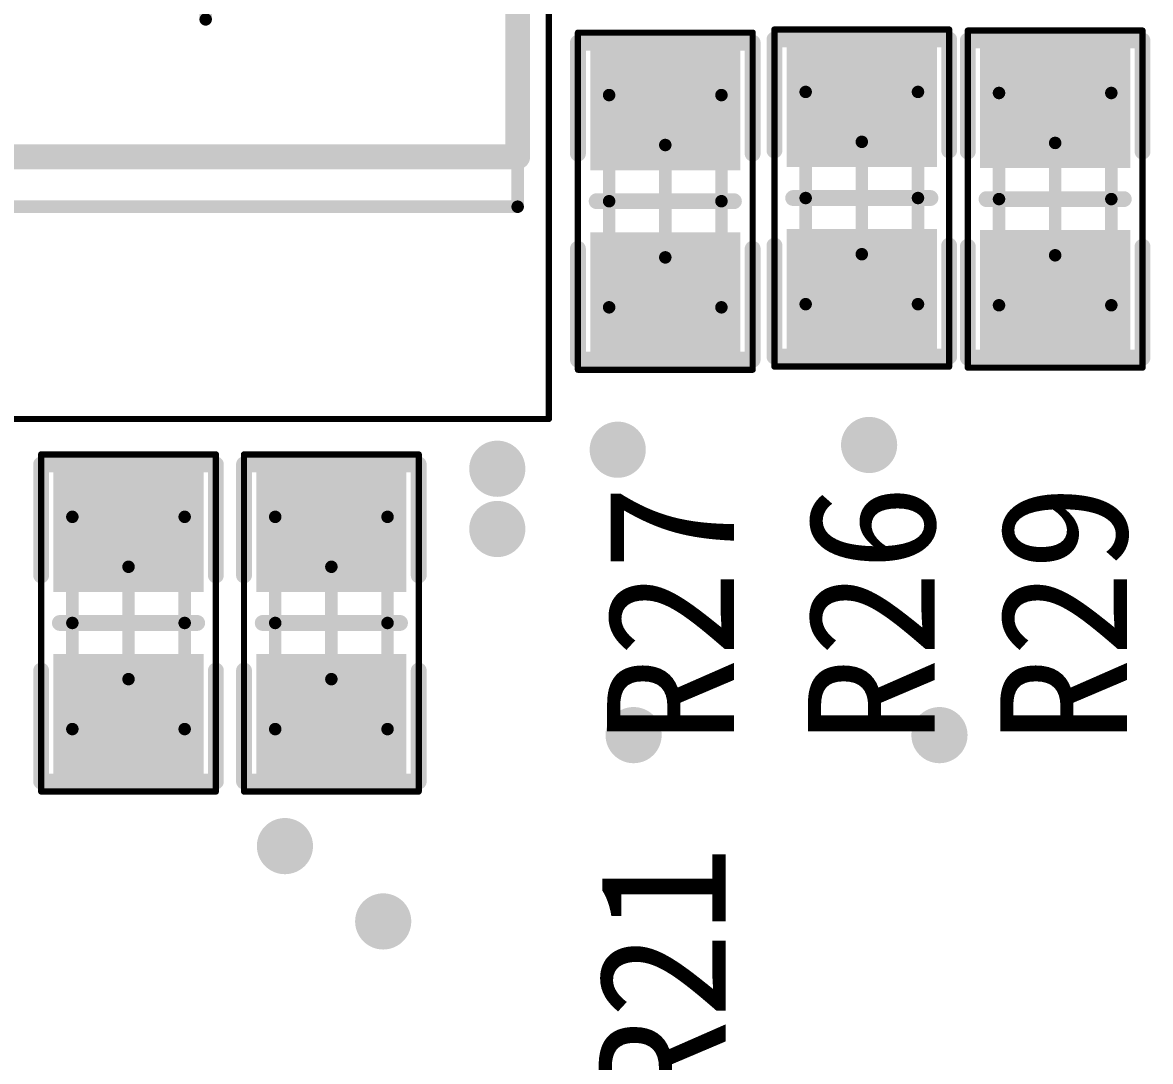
# Model space of a CAD drawing. Extents: x 75 to 173, y 40 to 188.
# Drawn here: x 140.62 to 149.66, y 71.28 to 79.6 of the extents above; entities that cross this region are included whole.
import ezdxf

# ---------------------------------------------------------------- set-up
doc = ezdxf.new("R2010")
doc.units = 0
doc.header["$MEASUREMENT"] = 0
doc.layers.get('0').update_dxf_attribs({"linetype": 'CONTINUOUS'})
for name, color, linetype in [('DRILLDRAWING', 1, 'CONTINUOUS'), ('MECHANICAL13', 56, 'CONTINUOUS'), ('MECHANICAL15', 56, 'CONTINUOUS'), ('MULTILAYER', 9, 'CONTINUOUS'), ('TOPOVERLAY', 2, 'CONTINUOUS'), ('TOPPASTE', 8, 'CONTINUOUS'), ('TOPSOLDER', 216, 'CONTINUOUS')]:
    doc.layers.add(name, color=color, linetype=linetype)

# ---------------------------------------------------------------- blocks, each defined once
blk = doc.blocks.new('R0603_22')
at = {"layer": 'MECHANICAL13', "const_width": 0.1}
for points in [[(0.849998, 0.449999), (-0.850001, 0.449999)], [(-0.850001, -0.450002), (-0.850001, 0.449999)], [(0.849998, -0.450002), (0.849998, 0.449999)], [(0.849998, -0.450002), (-0.850001, -0.450002)]]:
    blk.add_lwpolyline(points, dxfattribs=at)
at = {"layer": 'MECHANICAL13', "const_width": 0.05}
for points in [[(-0.875, 0.449999, 1), (-0.825002, 0.449999, 1)], [(-0.875, 0.449999, 1), (-0.825002, 0.449999, 1)], [(0.825, 0.449999, 1), (0.874997, 0.449999, 1)], [(0.825, 0.449999, 1), (0.874997, 0.449999, 1)], [(-0.875, -0.450002, 1), (-0.825002, -0.450002, 1)], [(-0.875, -0.450002, 1), (-0.825002, -0.450002, 1)], [(0.825, -0.450002, 1), (0.874997, -0.450002, 1)], [(0.825, -0.450002, 1), (0.874997, -0.450002, 1)]]:
    blk.add_lwpolyline(points, format="xyb", close=True, dxfattribs=at)
at = {"layer": 'MECHANICAL15'}
for points, const_width in [([(-1.35, -0.700001), (-1.35, 0.700001)], 0.05), ([(1.35, 0.700001), (-1.35, 0.700001)], 0.05), ([(1.35, -0.700001), (1.35, 0.700001)], 0.05), ([(0, -0.450002), (0, 0.449999)], 0.1), ([(0.449999, 0), (-0.450002, 0)], 0.1), ([(1.35, -0.700001), (-1.35, -0.700001)], 0.05)]:
    blk.add_lwpolyline(points, dxfattribs=dict(at, const_width=const_width))
for points, const_width in [([(-1.362499, 0.700001, 1), (-1.3375, 0.700001, 1)], 0.024999), ([(-1.362499, 0.700001, 1), (-1.3375, 0.700001, 1)], 0.024999), ([(1.3375, 0.700001, 1), (1.362499, 0.700001, 1)], 0.024999), ([(1.3375, 0.700001, 1), (1.362499, 0.700001, 1)], 0.024999), ([(-0.024999, 0.449999, 1), (0.024999, 0.449999, 1)], 0.05), ([(-0.475, 0, 1), (-0.425003, 0, 1)], 0.05), ([(0.425, 0, 1), (0.474998, 0, 1)], 0.05), ([(-0.024999, -0.450002, 1), (0.024999, -0.450002, 1)], 0.05), ([(-1.362499, -0.700001, 1), (-1.3375, -0.700001, 1)], 0.024999), ([(-1.362499, -0.700001, 1), (-1.3375, -0.700001, 1)], 0.024999), ([(1.3375, -0.700001, 1), (1.362499, -0.700001, 1)], 0.024999), ([(1.3375, -0.700001, 1), (1.362499, -0.700001, 1)], 0.024999)]:
    blk.add_lwpolyline(points, format="xyb", close=True, dxfattribs=dict(at, const_width=const_width))
at = {"layer": 'TOPOVERLAY', "const_width": 0.127}
for points in [[(-0.381, 0.700001), (-1.27, 0.700001)], [(-1.27, -0.700001), (-1.27, 0.700001)], [(1.27, 0.700001), (0.381, 0.700001)], [(1.27, -0.700001), (1.27, 0.700001)], [(0, -0.549999), (0, 0.549999)], [(-0.381, -0.700001), (-1.27, -0.700001)], [(1.27, -0.700001), (0.381, -0.700001)]]:
    blk.add_lwpolyline(points, dxfattribs=at)
at = {"layer": 'TOPOVERLAY', "const_width": 0.0635}
for points in [[(-1.30175, 0.700001, 1), (-1.23825, 0.700001, 1)], [(-1.30175, 0.700001, 1), (-1.23825, 0.700001, 1)], [(-0.41275, 0.700001, 1), (-0.34925, 0.700001, 1)], [(0.34925, 0.700001, 1), (0.41275, 0.700001, 1)], [(1.23825, 0.700001, 1), (1.30175, 0.700001, 1)], [(1.23825, 0.700001, 1), (1.30175, 0.700001, 1)], [(-0.03175, 0.549999, 1), (0.03175, 0.549999, 1)], [(-0.03175, -0.549999, 1), (0.03175, -0.549999, 1)], [(-1.30175, -0.700001, 1), (-1.23825, -0.700001, 1)], [(-1.30175, -0.700001, 1), (-1.23825, -0.700001, 1)], [(-0.41275, -0.700001, 1), (-0.34925, -0.700001, 1)], [(0.34925, -0.700001, 1), (0.41275, -0.700001, 1)], [(1.23825, -0.700001, 1), (1.30175, -0.700001, 1)], [(1.23825, -0.700001, 1), (1.30175, -0.700001, 1)]]:
    blk.add_lwpolyline(points, format="xyb", close=True, dxfattribs=at)
at = {"layer": 'TOPPASTE'}
for points in [[(-0.350002, -0.499999), (-0.350002, 0.499999), (-1.15, -0.499999), (-1.15, 0.499999)], [(1.149998, -0.499999), (1.149998, 0.499999), (0.349999, -0.499999), (0.349999, 0.499999)]]:
    blk.add_solid(points, dxfattribs=at)
at = {"layer": 'TOPSOLDER'}
for points in [[(-0.248402, -0.601599), (-0.248402, 0.601599), (-1.2516, -0.601599), (-1.2516, 0.601599)], [(1.251598, -0.601599), (1.251598, 0.601599), (0.248399, -0.601599), (0.248399, 0.601599)]]:
    blk.add_solid(points, dxfattribs=at)
blk = doc.blocks.new('C0603_34')
at = {"layer": 'MECHANICAL13', "const_width": 0.1}
for points in [[(-0.850001, -0.450002), (-0.850001, 0.449999)], [(0.849998, 0.449999), (-0.850001, 0.449999)], [(0.849998, -0.450002), (0.849998, 0.449999)], [(0.849998, -0.450002), (-0.850001, -0.450002)]]:
    blk.add_lwpolyline(points, dxfattribs=at)
at = {"layer": 'MECHANICAL13', "const_width": 0.05}
for points in [[(-0.875, 0.449999, 1), (-0.825002, 0.449999, 1)], [(-0.875, 0.449999, 1), (-0.825002, 0.449999, 1)], [(0.825, 0.449999, 1), (0.874997, 0.449999, 1)], [(0.825, 0.449999, 1), (0.874997, 0.449999, 1)], [(-0.875, -0.450002, 1), (-0.825002, -0.450002, 1)], [(-0.875, -0.450002, 1), (-0.825002, -0.450002, 1)], [(0.825, -0.450002, 1), (0.874997, -0.450002, 1)], [(0.825, -0.450002, 1), (0.874997, -0.450002, 1)]]:
    blk.add_lwpolyline(points, format="xyb", close=True, dxfattribs=at)
at = {"layer": 'MECHANICAL15'}
for points, const_width in [([(1.35, 0.700001), (-1.35, 0.700001)], 0.05), ([(-1.35, -0.700001), (-1.35, 0.700001)], 0.05), ([(1.35, -0.700001), (1.35, 0.700001)], 0.05), ([(0, -0.450002), (0, 0.449999)], 0.1), ([(0.449999, 0), (-0.450002, 0)], 0.1), ([(1.35, -0.700001), (-1.35, -0.700001)], 0.05)]:
    blk.add_lwpolyline(points, dxfattribs=dict(at, const_width=const_width))
for points, const_width in [([(-1.362499, 0.700001, 1), (-1.3375, 0.700001, 1)], 0.024999), ([(-1.362499, 0.700001, 1), (-1.3375, 0.700001, 1)], 0.024999), ([(1.3375, 0.700001, 1), (1.362499, 0.700001, 1)], 0.024999), ([(1.3375, 0.700001, 1), (1.362499, 0.700001, 1)], 0.024999), ([(-0.024999, 0.449999, 1), (0.024999, 0.449999, 1)], 0.05), ([(-0.475, 0, 1), (-0.425003, 0, 1)], 0.05), ([(0.425, 0, 1), (0.474998, 0, 1)], 0.05), ([(-0.024999, -0.450002, 1), (0.024999, -0.450002, 1)], 0.05), ([(-1.362499, -0.700001, 1), (-1.3375, -0.700001, 1)], 0.024999), ([(-1.362499, -0.700001, 1), (-1.3375, -0.700001, 1)], 0.024999), ([(1.3375, -0.700001, 1), (1.362499, -0.700001, 1)], 0.024999), ([(1.3375, -0.700001, 1), (1.362499, -0.700001, 1)], 0.024999)]:
    blk.add_lwpolyline(points, format="xyb", close=True, dxfattribs=dict(at, const_width=const_width))
at = {"layer": 'TOPOVERLAY', "const_width": 0.127}
for points in [[(-1.27, -0.700001), (-1.27, 0.700001)], [(-0.381, 0.700001), (-1.27, 0.700001)], [(1.27, 0.700001), (0.381, 0.700001)], [(1.27, -0.700001), (1.27, 0.700001)], [(0, -0.549999), (0, 0.549999)], [(-0.381, -0.700001), (-1.27, -0.700001)], [(1.27, -0.700001), (0.381, -0.700001)]]:
    blk.add_lwpolyline(points, dxfattribs=at)
at = {"layer": 'TOPOVERLAY', "const_width": 0.0635}
for points in [[(-1.30175, 0.700001, 1), (-1.23825, 0.700001, 1)], [(-1.30175, 0.700001, 1), (-1.23825, 0.700001, 1)], [(-0.41275, 0.700001, 1), (-0.34925, 0.700001, 1)], [(0.34925, 0.700001, 1), (0.41275, 0.700001, 1)], [(1.23825, 0.700001, 1), (1.30175, 0.700001, 1)], [(1.23825, 0.700001, 1), (1.30175, 0.700001, 1)], [(-0.03175, 0.549999, 1), (0.03175, 0.549999, 1)], [(-0.03175, -0.549999, 1), (0.03175, -0.549999, 1)], [(-1.30175, -0.700001, 1), (-1.23825, -0.700001, 1)], [(-1.30175, -0.700001, 1), (-1.23825, -0.700001, 1)], [(-0.41275, -0.700001, 1), (-0.34925, -0.700001, 1)], [(0.34925, -0.700001, 1), (0.41275, -0.700001, 1)], [(1.23825, -0.700001, 1), (1.30175, -0.700001, 1)], [(1.23825, -0.700001, 1), (1.30175, -0.700001, 1)]]:
    blk.add_lwpolyline(points, format="xyb", close=True, dxfattribs=at)
at = {"layer": 'TOPPASTE'}
for points in [[(-0.350002, -0.499999), (-0.350002, 0.499999), (-1.15, -0.499999), (-1.15, 0.499999)], [(1.149998, -0.499999), (1.149998, 0.499999), (0.349999, -0.499999), (0.349999, 0.499999)]]:
    blk.add_solid(points, dxfattribs=at)
at = {"layer": 'TOPSOLDER'}
for points in [[(-0.248402, -0.601599), (-0.248402, 0.601599), (-1.2516, -0.601599), (-1.2516, 0.601599)], [(1.251598, -0.601599), (1.251598, 0.601599), (0.248399, -0.601599), (0.248399, 0.601599)]]:
    blk.add_solid(points, dxfattribs=at)
blk = doc.blocks.new('C0603_35')
at = {"layer": 'MECHANICAL13', "const_width": 0.1}
for points in [[(-0.850001, -0.450002), (-0.850001, 0.449999)], [(0.849998, 0.449999), (-0.850001, 0.449999)], [(0.849998, -0.450002), (0.849998, 0.449999)], [(0.849998, -0.450002), (-0.850001, -0.450002)]]:
    blk.add_lwpolyline(points, dxfattribs=at)
at = {"layer": 'MECHANICAL13', "const_width": 0.05}
for points in [[(-0.875, 0.449999, 1), (-0.825002, 0.449999, 1)], [(-0.875, 0.449999, 1), (-0.825002, 0.449999, 1)], [(0.825, 0.449999, 1), (0.874997, 0.449999, 1)], [(0.825, 0.449999, 1), (0.874997, 0.449999, 1)], [(-0.875, -0.450002, 1), (-0.825002, -0.450002, 1)], [(-0.875, -0.450002, 1), (-0.825002, -0.450002, 1)], [(0.825, -0.450002, 1), (0.874997, -0.450002, 1)], [(0.825, -0.450002, 1), (0.874997, -0.450002, 1)]]:
    blk.add_lwpolyline(points, format="xyb", close=True, dxfattribs=at)
at = {"layer": 'MECHANICAL15'}
for points, const_width in [([(1.35, 0.700001), (-1.35, 0.700001)], 0.05), ([(-1.35, -0.700001), (-1.35, 0.700001)], 0.05), ([(1.35, -0.700001), (1.35, 0.700001)], 0.05), ([(0, -0.450002), (0, 0.449999)], 0.1), ([(0.449999, 0), (-0.450002, 0)], 0.1), ([(1.35, -0.700001), (-1.35, -0.700001)], 0.05)]:
    blk.add_lwpolyline(points, dxfattribs=dict(at, const_width=const_width))
for points, const_width in [([(-1.362499, 0.700001, 1), (-1.3375, 0.700001, 1)], 0.024999), ([(-1.362499, 0.700001, 1), (-1.3375, 0.700001, 1)], 0.024999), ([(1.3375, 0.700001, 1), (1.362499, 0.700001, 1)], 0.024999), ([(1.3375, 0.700001, 1), (1.362499, 0.700001, 1)], 0.024999), ([(-0.024999, 0.449999, 1), (0.024999, 0.449999, 1)], 0.05), ([(-0.475, 0, 1), (-0.425003, 0, 1)], 0.05), ([(0.425, 0, 1), (0.474998, 0, 1)], 0.05), ([(-0.024999, -0.450002, 1), (0.024999, -0.450002, 1)], 0.05), ([(-1.362499, -0.700001, 1), (-1.3375, -0.700001, 1)], 0.024999), ([(-1.362499, -0.700001, 1), (-1.3375, -0.700001, 1)], 0.024999), ([(1.3375, -0.700001, 1), (1.362499, -0.700001, 1)], 0.024999), ([(1.3375, -0.700001, 1), (1.362499, -0.700001, 1)], 0.024999)]:
    blk.add_lwpolyline(points, format="xyb", close=True, dxfattribs=dict(at, const_width=const_width))
at = {"layer": 'TOPOVERLAY', "const_width": 0.127}
for points in [[(-1.27, -0.700001), (-1.27, 0.700001)], [(-0.381, 0.700001), (-1.27, 0.700001)], [(1.27, 0.700001), (0.381, 0.700001)], [(1.27, -0.700001), (1.27, 0.700001)], [(0, -0.549999), (0, 0.549999)], [(-0.381, -0.700001), (-1.27, -0.700001)], [(1.27, -0.700001), (0.381, -0.700001)]]:
    blk.add_lwpolyline(points, dxfattribs=at)
at = {"layer": 'TOPOVERLAY', "const_width": 0.0635}
for points in [[(-1.30175, 0.700001, 1), (-1.23825, 0.700001, 1)], [(-1.30175, 0.700001, 1), (-1.23825, 0.700001, 1)], [(-0.41275, 0.700001, 1), (-0.34925, 0.700001, 1)], [(0.34925, 0.700001, 1), (0.41275, 0.700001, 1)], [(1.23825, 0.700001, 1), (1.30175, 0.700001, 1)], [(1.23825, 0.700001, 1), (1.30175, 0.700001, 1)], [(-0.03175, 0.549999, 1), (0.03175, 0.549999, 1)], [(-0.03175, -0.549999, 1), (0.03175, -0.549999, 1)], [(-1.30175, -0.700001, 1), (-1.23825, -0.700001, 1)], [(-1.30175, -0.700001, 1), (-1.23825, -0.700001, 1)], [(-0.41275, -0.700001, 1), (-0.34925, -0.700001, 1)], [(0.34925, -0.700001, 1), (0.41275, -0.700001, 1)], [(1.23825, -0.700001, 1), (1.30175, -0.700001, 1)], [(1.23825, -0.700001, 1), (1.30175, -0.700001, 1)]]:
    blk.add_lwpolyline(points, format="xyb", close=True, dxfattribs=at)
at = {"layer": 'TOPPASTE'}
for points in [[(-0.350002, -0.499999), (-0.350002, 0.499999), (-1.15, -0.499999), (-1.15, 0.499999)], [(1.149998, -0.499999), (1.149998, 0.499999), (0.349999, -0.499999), (0.349999, 0.499999)]]:
    blk.add_solid(points, dxfattribs=at)
at = {"layer": 'TOPSOLDER'}
for points in [[(-0.248402, -0.601599), (-0.248402, 0.601599), (-1.2516, -0.601599), (-1.2516, 0.601599)], [(1.251598, -0.601599), (1.251598, 0.601599), (0.248399, -0.601599), (0.248399, 0.601599)]]:
    blk.add_solid(points, dxfattribs=at)
blk = doc.blocks.new('SOP_8PIN_39')
at = {"layer": 'MECHANICAL13', "const_width": 0.1}
for points in [[(1.999999, 2.5), (-2.000001, 2.5)], [(-2.000001, -2.5), (-2.000001, 2.5)], [(1.999999, -2.5), (1.999999, 2.5)], [(1.999999, -2.5), (-2.000001, -2.5)]]:
    blk.add_lwpolyline(points, dxfattribs=at)
at = {"layer": 'MECHANICAL13'}
for points, const_width in [([(-2.025, 2.5, 1), (-1.975002, 2.5, 1)], 0.05), ([(-2.025, 2.5, 1), (-1.975002, 2.5, 1)], 0.05), ([(1.975, 2.5, 1), (2.024997, 2.5, 1)], 0.05), ([(1.975, 2.5, 1), (2.024997, 2.5, 1)], 0.05), ([(-0.600001, 1.599999, 1), (-1.599999, 1.599999, 1)], 0.1), ([(-1.624998, 1.599999, 1), (-1.575001, 1.599999, 1)], 0.05), ([(-0.625, 1.599999, 1), (-0.575003, 1.599999, 1)], 0.05), ([(-2.025, -2.5, 1), (-1.975002, -2.5, 1)], 0.05), ([(-2.025, -2.5, 1), (-1.975002, -2.5, 1)], 0.05), ([(1.975, -2.5, 1), (2.024997, -2.5, 1)], 0.05), ([(1.975, -2.5, 1), (2.024997, -2.5, 1)], 0.05)]:
    blk.add_lwpolyline(points, format="xyb", close=True, dxfattribs=dict(at, const_width=const_width))
at = {"layer": 'MECHANICAL15'}
for points, const_width in [([(3.7, 2.75), (-3.7, 2.75)], 0.05), ([(-3.7, -2.75), (-3.7, 2.75)], 0.05), ([(3.7, -2.75), (3.7, 2.75)], 0.05), ([(0, -0.499999), (0, 0.499999)], 0.1), ([(0.499999, 0), (-0.500002, 0)], 0.1), ([(3.7, -2.75), (-3.7, -2.75)], 0.05)]:
    blk.add_lwpolyline(points, dxfattribs=dict(at, const_width=const_width))
for points, const_width in [([(-3.7125, 2.75, 1), (-3.687501, 2.75, 1)], 0.024999), ([(-3.7125, 2.75, 1), (-3.687501, 2.75, 1)], 0.024999), ([(3.687501, 2.75, 1), (3.7125, 2.75, 1)], 0.024999), ([(3.687501, 2.75, 1), (3.7125, 2.75, 1)], 0.024999), ([(-0.024999, 0.499999, 1), (0.024999, 0.499999, 1)], 0.05), ([(-0.525, 0, 1), (-0.475003, 0, 1)], 0.05), ([(0.475, 0, 1), (0.524998, 0, 1)], 0.05), ([(-0.024999, -0.499999, 1), (0.024999, -0.499999, 1)], 0.05), ([(-3.7125, -2.75, 1), (-3.687501, -2.75, 1)], 0.024999), ([(-3.7125, -2.75, 1), (-3.687501, -2.75, 1)], 0.024999), ([(3.687501, -2.75, 1), (3.7125, -2.75, 1)], 0.024999), ([(3.687501, -2.75, 1), (3.7125, -2.75, 1)], 0.024999)]:
    blk.add_lwpolyline(points, format="xyb", close=True, dxfattribs=dict(at, const_width=const_width))
at = {"layer": 'TOPOVERLAY'}
for points, const_width in [([(-2.599997, 2.755001, 1), (-2.849999, 2.755001, 1)], 0.249999), ([(-2.912499, 2.755001, 1), (-2.7875, 2.755001, 1)], 0.124998), ([(-2.662497, 2.755001, 1), (-2.537498, 2.755001, 1)], 0.124998), ([(-1.650002, 2.5, 1), (-1.550002, 2.5, 1)], 0.1), ([(-1.650002, 2.5, 1), (-1.550002, 2.5, 1)], 0.1), ([(1.549999, 2.5, 1), (1.649999, 2.5, 1)], 0.1), ([(1.549999, 2.5, 1), (1.649999, 2.5, 1)], 0.1), ([(-0.300002, 1.5, 1), (-0.900001, 1.5, 1)], 0.599999), ([(-1.05, 1.5, 1), (-0.750001, 1.5, 1)], 0.299999), ([(-0.450002, 1.5, 1), (-0.150002, 1.5, 1)], 0.299999), ([(-1.650002, -2.5, 1), (-1.550002, -2.5, 1)], 0.1), ([(-1.650002, -2.5, 1), (-1.550002, -2.5, 1)], 0.1), ([(1.549999, -2.5, 1), (1.649999, -2.5, 1)], 0.1), ([(1.549999, -2.5, 1), (1.649999, -2.5, 1)], 0.1)]:
    blk.add_lwpolyline(points, format="xyb", close=True, dxfattribs=dict(at, const_width=const_width))
at = {"layer": 'TOPOVERLAY', "const_width": 0.2}
for points in [[(1.599999, 2.5), (-1.600002, 2.5)], [(-1.600002, -2.5), (-1.600002, 2.5)], [(1.599999, -2.5), (1.599999, 2.5)], [(1.599999, -2.5), (-1.600002, -2.5)]]:
    blk.add_lwpolyline(points, dxfattribs=at)
blk = doc.blocks.new('R0603_56')
at = {"layer": 'MECHANICAL13', "const_width": 0.1}
for points in [[(-0.850001, -0.450002), (-0.850001, 0.449999)], [(0.849998, 0.449999), (-0.850001, 0.449999)], [(0.849998, -0.450002), (0.849998, 0.449999)], [(0.849998, -0.450002), (-0.850001, -0.450002)]]:
    blk.add_lwpolyline(points, dxfattribs=at)
at = {"layer": 'MECHANICAL13', "const_width": 0.05}
for points in [[(-0.875, 0.449999, 1), (-0.825002, 0.449999, 1)], [(-0.875, 0.449999, 1), (-0.825002, 0.449999, 1)], [(0.825, 0.449999, 1), (0.874997, 0.449999, 1)], [(0.825, 0.449999, 1), (0.874997, 0.449999, 1)], [(-0.875, -0.450002, 1), (-0.825002, -0.450002, 1)], [(-0.875, -0.450002, 1), (-0.825002, -0.450002, 1)], [(0.825, -0.450002, 1), (0.874997, -0.450002, 1)], [(0.825, -0.450002, 1), (0.874997, -0.450002, 1)]]:
    blk.add_lwpolyline(points, format="xyb", close=True, dxfattribs=at)
at = {"layer": 'MECHANICAL15'}
for points, const_width in [([(1.35, 0.700001), (-1.35, 0.700001)], 0.05), ([(-1.35, -0.700001), (-1.35, 0.700001)], 0.05), ([(1.35, -0.700001), (1.35, 0.700001)], 0.05), ([(0, -0.450002), (0, 0.449999)], 0.1), ([(0.449999, 0), (-0.450002, 0)], 0.1), ([(1.35, -0.700001), (-1.35, -0.700001)], 0.05)]:
    blk.add_lwpolyline(points, dxfattribs=dict(at, const_width=const_width))
for points, const_width in [([(-1.362499, 0.700001, 1), (-1.3375, 0.700001, 1)], 0.024999), ([(-1.362499, 0.700001, 1), (-1.3375, 0.700001, 1)], 0.024999), ([(1.3375, 0.700001, 1), (1.362499, 0.700001, 1)], 0.024999), ([(1.3375, 0.700001, 1), (1.362499, 0.700001, 1)], 0.024999), ([(-0.024999, 0.449999, 1), (0.024999, 0.449999, 1)], 0.05), ([(-0.475, 0, 1), (-0.425003, 0, 1)], 0.05), ([(0.425, 0, 1), (0.474998, 0, 1)], 0.05), ([(-0.024999, -0.450002, 1), (0.024999, -0.450002, 1)], 0.05), ([(-1.362499, -0.700001, 1), (-1.3375, -0.700001, 1)], 0.024999), ([(-1.362499, -0.700001, 1), (-1.3375, -0.700001, 1)], 0.024999), ([(1.3375, -0.700001, 1), (1.362499, -0.700001, 1)], 0.024999), ([(1.3375, -0.700001, 1), (1.362499, -0.700001, 1)], 0.024999)]:
    blk.add_lwpolyline(points, format="xyb", close=True, dxfattribs=dict(at, const_width=const_width))
at = {"layer": 'TOPOVERLAY', "const_width": 0.127}
for points in [[(-1.27, -0.700001), (-1.27, 0.700001)], [(-0.381, 0.700001), (-1.27, 0.700001)], [(1.27, 0.700001), (0.381, 0.700001)], [(1.27, -0.700001), (1.27, 0.700001)], [(0, -0.549999), (0, 0.549999)], [(-0.381, -0.700001), (-1.27, -0.700001)], [(1.27, -0.700001), (0.381, -0.700001)]]:
    blk.add_lwpolyline(points, dxfattribs=at)
at = {"layer": 'TOPOVERLAY', "const_width": 0.0635}
for points in [[(-1.30175, 0.700001, 1), (-1.23825, 0.700001, 1)], [(-1.30175, 0.700001, 1), (-1.23825, 0.700001, 1)], [(-0.41275, 0.700001, 1), (-0.34925, 0.700001, 1)], [(0.34925, 0.700001, 1), (0.41275, 0.700001, 1)], [(1.23825, 0.700001, 1), (1.30175, 0.700001, 1)], [(1.23825, 0.700001, 1), (1.30175, 0.700001, 1)], [(-0.03175, 0.549999, 1), (0.03175, 0.549999, 1)], [(-0.03175, -0.549999, 1), (0.03175, -0.549999, 1)], [(-1.30175, -0.700001, 1), (-1.23825, -0.700001, 1)], [(-1.30175, -0.700001, 1), (-1.23825, -0.700001, 1)], [(-0.41275, -0.700001, 1), (-0.34925, -0.700001, 1)], [(0.34925, -0.700001, 1), (0.41275, -0.700001, 1)], [(1.23825, -0.700001, 1), (1.30175, -0.700001, 1)], [(1.23825, -0.700001, 1), (1.30175, -0.700001, 1)]]:
    blk.add_lwpolyline(points, format="xyb", close=True, dxfattribs=at)
at = {"layer": 'TOPPASTE'}
for points in [[(-0.350002, -0.499999), (-0.350002, 0.499999), (-1.15, -0.499999), (-1.15, 0.499999)], [(1.149998, -0.499999), (1.149998, 0.499999), (0.349999, -0.499999), (0.349999, 0.499999)]]:
    blk.add_solid(points, dxfattribs=at)
at = {"layer": 'TOPSOLDER'}
for points in [[(-0.248402, -0.601599), (-0.248402, 0.601599), (-1.2516, -0.601599), (-1.2516, 0.601599)], [(1.251598, -0.601599), (1.251598, 0.601599), (0.248399, -0.601599), (0.248399, 0.601599)]]:
    blk.add_solid(points, dxfattribs=at)
blk = doc.blocks.new('R0603_57')
at = {"layer": 'MECHANICAL13', "const_width": 0.1}
for points in [[(-0.850001, 0.449999), (-0.850001, -0.450002)], [(-0.850001, 0.449999), (0.849998, 0.449999)], [(0.849998, 0.449999), (0.849998, -0.450002)], [(-0.850001, -0.450002), (0.849998, -0.450002)]]:
    blk.add_lwpolyline(points, dxfattribs=at)
at = {"layer": 'MECHANICAL13', "const_width": 0.05}
for points in [[(-0.875, 0.449999, 1), (-0.825002, 0.449999, 1)], [(-0.875, 0.449999, 1), (-0.825002, 0.449999, 1)], [(0.825, 0.449999, 1), (0.874997, 0.449999, 1)], [(0.825, 0.449999, 1), (0.874997, 0.449999, 1)], [(-0.875, -0.450002, 1), (-0.825002, -0.450002, 1)], [(-0.875, -0.450002, 1), (-0.825002, -0.450002, 1)], [(0.825, -0.450002, 1), (0.874997, -0.450002, 1)], [(0.825, -0.450002, 1), (0.874997, -0.450002, 1)]]:
    blk.add_lwpolyline(points, format="xyb", close=True, dxfattribs=at)
at = {"layer": 'MECHANICAL15'}
for points, const_width in [([(-1.35, 0.700001), (1.35, 0.700001)], 0.05), ([(-1.35, 0.700001), (-1.35, -0.700001)], 0.05), ([(1.35, 0.700001), (1.35, -0.700001)], 0.05), ([(0, 0.449999), (0, -0.450002)], 0.1), ([(-0.450002, 0), (0.449999, 0)], 0.1), ([(-1.35, -0.700001), (1.35, -0.700001)], 0.05)]:
    blk.add_lwpolyline(points, dxfattribs=dict(at, const_width=const_width))
for points, const_width in [([(-1.362499, 0.700001, 1), (-1.3375, 0.700001, 1)], 0.024999), ([(-1.362499, 0.700001, 1), (-1.3375, 0.700001, 1)], 0.024999), ([(1.3375, 0.700001, 1), (1.362499, 0.700001, 1)], 0.024999), ([(1.3375, 0.700001, 1), (1.362499, 0.700001, 1)], 0.024999), ([(-0.024999, 0.449999, 1), (0.024999, 0.449999, 1)], 0.05), ([(-0.475, 0, 1), (-0.425003, 0, 1)], 0.05), ([(0.425, 0, 1), (0.474998, 0, 1)], 0.05), ([(-0.024999, -0.450002, 1), (0.024999, -0.450002, 1)], 0.05), ([(-1.362499, -0.700001, 1), (-1.3375, -0.700001, 1)], 0.024999), ([(-1.362499, -0.700001, 1), (-1.3375, -0.700001, 1)], 0.024999), ([(1.3375, -0.700001, 1), (1.362499, -0.700001, 1)], 0.024999), ([(1.3375, -0.700001, 1), (1.362499, -0.700001, 1)], 0.024999)]:
    blk.add_lwpolyline(points, format="xyb", close=True, dxfattribs=dict(at, const_width=const_width))
at = {"layer": 'TOPOVERLAY', "const_width": 0.127}
for points in [[(-1.27, 0.700001), (-1.27, -0.700001)], [(-1.27, 0.700001), (-0.381, 0.700001)], [(0.381, 0.700001), (1.27, 0.700001)], [(1.27, 0.700001), (1.27, -0.700001)], [(0, 0.549999), (0, -0.549999)], [(-1.27, -0.700001), (-0.381, -0.700001)], [(0.381, -0.700001), (1.27, -0.700001)]]:
    blk.add_lwpolyline(points, dxfattribs=at)
at = {"layer": 'TOPOVERLAY', "const_width": 0.0635}
for points in [[(-1.30175, 0.700001, 1), (-1.23825, 0.700001, 1)], [(-1.30175, 0.700001, 1), (-1.23825, 0.700001, 1)], [(-0.41275, 0.700001, 1), (-0.34925, 0.700001, 1)], [(0.34925, 0.700001, 1), (0.41275, 0.700001, 1)], [(1.23825, 0.700001, 1), (1.30175, 0.700001, 1)], [(1.23825, 0.700001, 1), (1.30175, 0.700001, 1)], [(-0.03175, 0.549999, 1), (0.03175, 0.549999, 1)], [(-0.03175, -0.549999, 1), (0.03175, -0.549999, 1)], [(-1.30175, -0.700001, 1), (-1.23825, -0.700001, 1)], [(-1.30175, -0.700001, 1), (-1.23825, -0.700001, 1)], [(-0.41275, -0.700001, 1), (-0.34925, -0.700001, 1)], [(0.34925, -0.700001, 1), (0.41275, -0.700001, 1)], [(1.23825, -0.700001, 1), (1.30175, -0.700001, 1)], [(1.23825, -0.700001, 1), (1.30175, -0.700001, 1)]]:
    blk.add_lwpolyline(points, format="xyb", close=True, dxfattribs=at)
at = {"layer": 'TOPPASTE'}
for points in [[(-0.350002, -0.499999), (-0.350002, 0.499999), (-1.15, -0.499999), (-1.15, 0.499999)], [(1.149998, -0.499999), (1.149998, 0.499999), (0.349999, -0.499999), (0.349999, 0.499999)]]:
    blk.add_solid(points, dxfattribs=at)
at = {"layer": 'TOPSOLDER'}
for points in [[(-0.248402, -0.601599), (-0.248402, 0.601599), (-1.2516, -0.601599), (-1.2516, 0.601599)], [(1.251598, -0.601599), (1.251598, 0.601599), (0.248399, -0.601599), (0.248399, 0.601599)]]:
    blk.add_solid(points, dxfattribs=at)

msp = doc.modelspace()

# ---------------------------------------------------------------- linework, layer by layer
at = {"layer": 'DRILLDRAWING', "const_width": 0.1}
for points in [[(147.35636, 76.21459, 1), (147.45636, 76.21459, 1)], [(145.34199, 76.1766, 1), (145.44199, 76.1766, 1)], [(144.37679, 76.0242, 1), (144.47679, 76.0242, 1)], [(144.37679, 75.5416, 1), (144.47679, 75.5416, 1)], [(145.46899, 73.8906, 1), (145.56899, 73.8906, 1)], [(147.92009, 73.8906, 1), (148.02009, 73.8906, 1)], [(142.67499, 73.0016, 1), (142.77499, 73.0016, 1)], [(143.46239, 72.39842, 1), (143.56239, 72.39842, 1)]]:
    msp.add_lwpolyline(points, format="xyb", close=True, dxfattribs=at)
at = {"layer": 'MULTILAYER', "const_width": 0.225}
for points in [[(145.27949, 76.1766, 1), (145.50449, 76.1766, 1)], [(147.29386, 76.21459, 1), (147.51886, 76.21459, 1)], [(144.31429, 76.0242, 1), (144.53929, 76.0242, 1)], [(144.31429, 75.5416, 1), (144.53929, 75.5416, 1)], [(145.40649, 73.8906, 1), (145.63149, 73.8906, 1)], [(147.85759, 73.8906, 1), (148.08259, 73.8906, 1)], [(142.61249, 73.0016, 1), (142.83749, 73.0016, 1)], [(143.39989, 72.39842, 1), (143.62489, 72.39842, 1)]]:
    msp.add_lwpolyline(points, format="xyb", close=True, dxfattribs=at)

# ---------------------------------------------------------------- block references
for name, p, rotation in [('SOP_8PIN_39', (142.08999, 80.123), 270), ('R0603_56', (145.77299, 78.1672), 270), ('R0603_57', (147.34779, 78.1926), 90), ('R0603_22', (148.89719, 78.1839), 270), ('C0603_35', (141.47159, 74.789), 270), ('C0603_34', (143.09719, 74.789), 270)]:
    msp.add_blockref(name, p, dxfattribs=dict(rotation=rotation))

# ---------------------------------------------------------------- texts
at = {"layer": 'TOPOVERLAY'}
for s, p in [('R27', (146.32299, 73.8238)), ('R26', (147.93199, 73.8238)), ('R29', (149.47259, 73.8238)), ('R21', (146.25559, 70.9282))]:
    msp.add_text(s, height=1.016, rotation=90, dxfattribs=at).set_placement(p)

doc.saveas('drawing.dxf')
